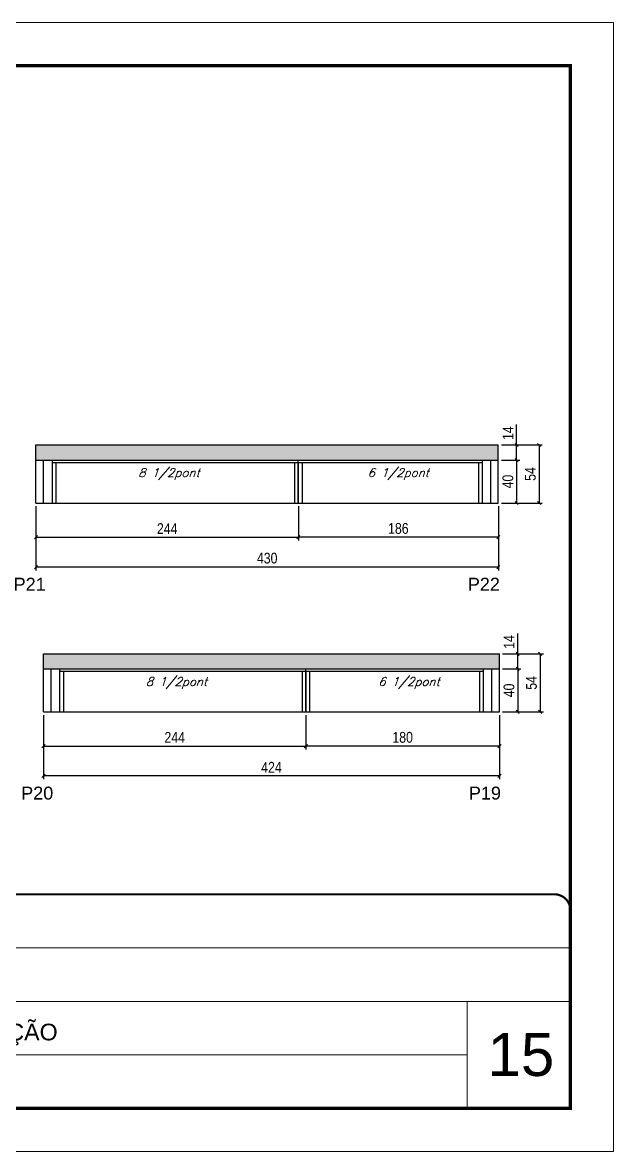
# Model space of a CAD drawing. Header units: millimetres. Extents: x 2921 to 9246, y 316 to 11751.
# Drawn here: x 7027 to 7576, y 6059 to 7109 of the extents above; entities that cross this region are included whole.
import ezdxf

# ---------------------------------------------------------------- set-up
doc = ezdxf.new("R2010")
doc.units = ezdxf.units.MM
doc.linetypes.add('CONTINUO', pattern=[0])
doc.linetypes.add('DASHED', pattern=[0.75, 0.5, -0.25])
for name, color, linetype in [('1', 3, 'Continuous'), ('5', 5, 'Continuous'), ('COTA', 241, 'Continuous'), ('Painéis', 200, 'Continuous'), ('SARR_2.2x7', 40, 'Continuous'), ('SARR_3.5x7', 81, 'Continuous'), ('texto', 7, 'Continuous')]:
    doc.layers.add(name, color=color, linetype=linetype)
for name, color, linetype, lineweight in [('CARIMBO', 255, 'Continuous', 9), ('Folhas', 255, 'Continuous', 9), ('SARRAFO DE PRESSAO', 251, 'DASHED', 9)]:
    doc.layers.add(name, color=color, linetype=linetype, lineweight=lineweight)
doc.styles.add('arial', font='arial.ttf')
doc.styles.add('COTA TECNICA', font='techl___.ttf', dxfattribs={"height": 10})
doc.styles.add('Romans', font='romans.shx')
doc.styles.get("Standard").update_dxf_attribs({"font": 'arial.ttf'})
doc.dimstyles.new('PAINEL', dxfattribs={"dimtxt": 10, "dimasz": 3, "dimexe": 3, "dimexo": 3, "dimgap": 3, "dimtad": 1, "dimdec": 1, "dimzin": 12, "dimdsep": 46, "dimtxsty": 'COTA TECNICA', "dimblk1": 'OBLIQUE', "dimblk2": 'OBLIQUE', "dimsah": 1, "dimcen": 0.9, "dimclrd": 4, "dimclre": 4, "dimclrt": 240, "dimadec": 1, "dimazin": 3, "dimtfac": 1, "dimtdec": 1, "dimtmove": 0, "dimatfit": 3, "dimfxl": 1, "dimtolj": 1, "dimtzin": 12, "dimarcsym": 0})

# ---------------------------------------------------------------- blocks, each defined once
blk = doc.blocks.new('9999999999')
at = {"color": 30, "linetype": 'CONTINUO'}
for p, q in [((98564.6, 34379.6), (99584, 34379.6)), ((98564.6, 34329.8), (99488, 34329.8)), ((99584, 34329.8), (99488, 34329.8)), ((99488, 34329.8), (99488, 34230.2)), ((98564.6, 34280), (99488, 34280))]:
    blk.add_line(p, q, dxfattribs=at)
at = {"color": 30, "linetype": 'CONTINUO', "const_width": 2}
blk.add_lwpolyline([(99584, 34230.2), (99584, 34414.4, 0.414214), (99569, 34429.4), (98229, 34429.4, 0.414214), (98214, 34414.4), (98214, 34245.2, 0.414214), (98229, 34230.2), (99584, 34230.2)], format="xyb", dxfattribs=at)
at = {"layer": 'Folhas'}
blk.add_lwpolyline([(98139, 34190.2), (99624, 34190.2), (99624, 35240.2), (98139, 35240.2)], close=True, dxfattribs=at)
at = {"layer": 'Folhas', "color": 30, "const_width": 3}
blk.add_lwpolyline([(98214, 34230.2), (99584, 34230.2), (99584, 35200.2), (98214, 35200.2)], close=True, dxfattribs=at)
at = {"color": 7, "linetype": 'Continuous', "ltscale": 5, "style": 'arial'}
blk.add_text('1° SUBSOLO - PROJEÇÃO', height=15.483, dxfattribs=at).set_placement((98837.7, 34293.5))
blk = doc.blocks.new('_Oblique')
at = {"layer": '1', "color": 0, "lineweight": -2}
blk.add_line((-0.5, -0.5), (0.5, 0.5), dxfattribs=at)
blk = doc.blocks.new('*D112')
at = {"layer": 'COTA', "color": 4, "linetype": 'ByBlock', "lineweight": -2, "transparency": 16777216}
for p, q in [((7039.1, 6658.9), (7039.1, 6627.1)), ((7283.1, 6658.9), (7283.1, 6627.1)), ((7039.1, 6630.1), (7283.1, 6630.1))]:
    blk.add_line(p, q, dxfattribs=at)
at = {"layer": 'Defpoints', "color": 0, "linetype": 'ByBlock', "transparency": 16777216}
for p in [(7039.1, 6661.9), (7283.1, 6661.9), (7283.1, 6630.1)]:
    blk.add_point(p, dxfattribs=at)
at = {"layer": 'COTA', "color": 4, "linetype": 'ByBlock', "lineweight": -2, "transparency": 16777216, "xscale": 3, "yscale": 3, "zscale": 3, "rotation": 180}
blk.add_blockref('_Oblique', (7039.1, 6630.1), dxfattribs=at)
at = {"layer": 'COTA', "color": 4, "linetype": 'ByBlock', "lineweight": -2, "transparency": 16777216, "xscale": 3, "yscale": 3, "zscale": 3}
blk.add_blockref('_Oblique', (7283.1, 6630.1), dxfattribs=at)
at = {"layer": 'COTA', "color": 240, "linetype": 'ByBlock', "transparency": 16777216, "insert": (7161.1, 6638.1), "char_height": 10, "width": 165.595, "attachment_point": 5, "style": 'COTA TECNICA'}
blk.add_mtext('\\A1;244 ', dxfattribs=at)
blk = doc.blocks.new('*D113')
at = {"layer": 'COTA', "color": 4, "lineweight": -2, "transparency": 16777216}
for p, q in [((7283.1, 6658.9), (7283.1, 6627.1)), ((7469.1, 6658.9), (7469.1, 6627.1)), ((7469.1, 6630.1), (7283.1, 6630.1))]:
    blk.add_line(p, q, dxfattribs=at)
at = {"layer": 'Defpoints', "color": 0, "transparency": 16777216}
for p in [(7283.1, 6661.9), (7469.1, 6661.9), (7283.1, 6630.1)]:
    blk.add_point(p, dxfattribs=at)
at = {"layer": 'COTA', "color": 4, "lineweight": -2, "transparency": 16777216, "xscale": 3, "yscale": 3, "zscale": 3, "rotation": 180}
blk.add_blockref('_Oblique', (7283.1, 6630.1), dxfattribs=at)
at = {"layer": 'COTA', "color": 4, "lineweight": -2, "transparency": 16777216, "xscale": 3, "yscale": 3, "zscale": 3}
blk.add_blockref('_Oblique', (7469.1, 6630.1), dxfattribs=at)
at = {"layer": 'COTA', "color": 240, "transparency": 16777216, "insert": (7376.1, 6638.2), "char_height": 10, "attachment_point": 5, "style": 'COTA TECNICA'}
blk.add_mtext('\\A1;186', dxfattribs=at)
blk = doc.blocks.new('*D114')
at = {"layer": 'Defpoints', "color": 0, "transparency": 16777216}
for p in [(7469.1, 6661.9), (7039.1, 6630.1), (7039.1, 6602.3)]:
    blk.add_point(p, dxfattribs=at)
at = {"layer": 'Painéis', "color": 4, "lineweight": -2, "transparency": 16777216}
for p, q in [((7469.1, 6658.9), (7469.1, 6599.3)), ((7039.1, 6627.1), (7039.1, 6599.3)), ((7469.1, 6602.3), (7039.1, 6602.3))]:
    blk.add_line(p, q, dxfattribs=at)
at = {"layer": 'Painéis', "color": 4, "lineweight": -2, "transparency": 16777216, "xscale": 3, "yscale": 3, "zscale": 3, "rotation": 180}
blk.add_blockref('_Oblique', (7039.1, 6602.3), dxfattribs=at)
at = {"layer": 'Painéis', "color": 4, "lineweight": -2, "transparency": 16777216, "xscale": 3, "yscale": 3, "zscale": 3}
blk.add_blockref('_Oblique', (7469.1, 6602.3), dxfattribs=at)
at = {"layer": 'Painéis', "color": 240, "lineweight": 5, "transparency": 16777216, "insert": (7254.1, 6610.6), "char_height": 10, "attachment_point": 5, "style": 'COTA TECNICA'}
blk.add_mtext('\\A1;430', dxfattribs=at)
blk = doc.blocks.new('*D900')
at = {"layer": 'Defpoints', "color": 0, "transparency": 16777216}
for p in [(7469.1, 6701.9), (7469.1, 6661.9), (7486.1, 6661.9)]:
    blk.add_point(p, dxfattribs=at)
at = {"layer": 'Painéis', "color": 4, "lineweight": -2, "transparency": 16777216}
for p, q in [((7472.1, 6701.9), (7489.1, 6701.9)), ((7486.1, 6701.9), (7486.1, 6661.9)), ((7472.1, 6661.9), (7489.1, 6661.9))]:
    blk.add_line(p, q, dxfattribs=at)
at = {"layer": 'Painéis', "color": 4, "lineweight": -2, "transparency": 16777216, "xscale": 3, "yscale": 3, "zscale": 3}
for p, rotation in [((7486.1, 6701.9), 90), ((7486.1, 6661.9), 270)]:
    blk.add_blockref('_Oblique', p, dxfattribs=dict(at, rotation=rotation))
at = {"layer": 'Painéis', "color": 240, "lineweight": 5, "transparency": 16777216, "insert": (7478, 6681.9), "char_height": 10, "attachment_point": 5, "rotation": 90, "style": 'COTA TECNICA'}
blk.add_mtext('\\A1;40', dxfattribs=at)
blk = doc.blocks.new('*D901')
at = {"layer": 'Defpoints', "color": 0, "transparency": 16777216}
for p in [(7469.1, 6715.9), (7486.1, 6715.9), (7469.1, 6701.9)]:
    blk.add_point(p, dxfattribs=at)
at = {"layer": 'Painéis', "color": 4, "lineweight": -2, "transparency": 16777216}
for p, q in [((7486.1, 6715.9), (7486.1, 6735)), ((7472.1, 6715.9), (7489.1, 6715.9)), ((7486.1, 6701.9), (7486.1, 6715.9)), ((7472.1, 6701.9), (7489.1, 6701.9))]:
    blk.add_line(p, q, dxfattribs=at)
at = {"layer": 'Painéis', "color": 4, "lineweight": -2, "transparency": 16777216, "xscale": 3, "yscale": 3, "zscale": 3}
for p, rotation in [((7486.1, 6715.9), 90), ((7486.1, 6701.9), 270)]:
    blk.add_blockref('_Oblique', p, dxfattribs=dict(at, rotation=rotation))
at = {"layer": 'Painéis', "color": 240, "lineweight": 5, "transparency": 16777216, "insert": (7478.1, 6726.9), "char_height": 10, "attachment_point": 5, "rotation": 90, "style": 'COTA TECNICA'}
blk.add_mtext('\\A1;14', dxfattribs=at)
blk = doc.blocks.new('*D902')
at = {"layer": 'Defpoints', "color": 0, "transparency": 16777216}
for p in [(7469.1, 6715.9), (7469.1, 6661.9), (7507, 6661.9)]:
    blk.add_point(p, dxfattribs=at)
at = {"layer": 'Painéis', "color": 4, "lineweight": -2, "transparency": 16777216}
for p, q in [((7472.1, 6715.9), (7510, 6715.9)), ((7507, 6715.9), (7507, 6661.9)), ((7472.1, 6661.9), (7510, 6661.9))]:
    blk.add_line(p, q, dxfattribs=at)
at = {"layer": 'Painéis', "color": 4, "lineweight": -2, "transparency": 16777216, "xscale": 3, "yscale": 3, "zscale": 3}
for p, rotation in [((7507, 6715.9), 90), ((7507, 6661.9), 270)]:
    blk.add_blockref('_Oblique', p, dxfattribs=dict(at, rotation=rotation))
at = {"layer": 'Painéis', "color": 240, "lineweight": 5, "transparency": 16777216, "insert": (7498.9, 6688.9), "char_height": 10, "attachment_point": 5, "rotation": 90, "style": 'COTA TECNICA'}
blk.add_mtext('\\A1;54', dxfattribs=at)
blk = doc.blocks.new('*D100')
at = {"layer": 'COTA', "color": 4, "linetype": 'ByBlock', "lineweight": -2, "transparency": 16777216}
for p, q in [((7046.1, 6464.6), (7046.1, 6432.8)), ((7290.1, 6464.6), (7290.1, 6432.8)), ((7046.1, 6435.8), (7290.1, 6435.8))]:
    blk.add_line(p, q, dxfattribs=at)
at = {"layer": 'Defpoints', "color": 0, "linetype": 'ByBlock', "transparency": 16777216}
for p in [(7046.1, 6467.6), (7290.1, 6467.6), (7290.1, 6435.8)]:
    blk.add_point(p, dxfattribs=at)
at = {"layer": 'COTA', "color": 4, "linetype": 'ByBlock', "lineweight": -2, "transparency": 16777216, "xscale": 3, "yscale": 3, "zscale": 3, "rotation": 180}
blk.add_blockref('_Oblique', (7046.1, 6435.8), dxfattribs=at)
at = {"layer": 'COTA', "color": 4, "linetype": 'ByBlock', "lineweight": -2, "transparency": 16777216, "xscale": 3, "yscale": 3, "zscale": 3}
blk.add_blockref('_Oblique', (7290.1, 6435.8), dxfattribs=at)
at = {"layer": 'COTA', "color": 240, "linetype": 'ByBlock', "transparency": 16777216, "insert": (7168.1, 6443.9), "char_height": 10, "width": 165.595, "attachment_point": 5, "style": 'COTA TECNICA'}
blk.add_mtext('\\A1;244 ', dxfattribs=at)
blk = doc.blocks.new('*D101')
at = {"layer": 'COTA', "color": 4, "lineweight": -2, "transparency": 16777216}
for p, q in [((7290.1, 6464.6), (7290.1, 6432.8)), ((7470.1, 6464.6), (7470.1, 6432.8)), ((7470.1, 6435.8), (7290.1, 6435.8))]:
    blk.add_line(p, q, dxfattribs=at)
at = {"layer": 'Defpoints', "color": 0, "transparency": 16777216}
for p in [(7290.1, 6467.6), (7470.1, 6467.6), (7290.1, 6435.8)]:
    blk.add_point(p, dxfattribs=at)
at = {"layer": 'COTA', "color": 4, "lineweight": -2, "transparency": 16777216, "xscale": 3, "yscale": 3, "zscale": 3, "rotation": 180}
blk.add_blockref('_Oblique', (7290.1, 6435.8), dxfattribs=at)
at = {"layer": 'COTA', "color": 4, "lineweight": -2, "transparency": 16777216, "xscale": 3, "yscale": 3, "zscale": 3}
blk.add_blockref('_Oblique', (7470.1, 6435.8), dxfattribs=at)
at = {"layer": 'COTA', "color": 240, "transparency": 16777216, "insert": (7380.1, 6443.9), "char_height": 10, "attachment_point": 5, "style": 'COTA TECNICA'}
blk.add_mtext('\\A1;180', dxfattribs=at)
blk = doc.blocks.new('*D102')
at = {"layer": 'Defpoints', "color": 0, "transparency": 16777216}
for p in [(7470.1, 6467.6), (7046.1, 6435.8), (7046.1, 6408.1)]:
    blk.add_point(p, dxfattribs=at)
at = {"layer": 'Painéis', "color": 4, "lineweight": -2, "transparency": 16777216}
for p, q in [((7470.1, 6464.6), (7470.1, 6405.1)), ((7046.1, 6432.8), (7046.1, 6405.1)), ((7470.1, 6408.1), (7046.1, 6408.1))]:
    blk.add_line(p, q, dxfattribs=at)
at = {"layer": 'Painéis', "color": 4, "lineweight": -2, "transparency": 16777216, "xscale": 3, "yscale": 3, "zscale": 3, "rotation": 180}
blk.add_blockref('_Oblique', (7046.1, 6408.1), dxfattribs=at)
at = {"layer": 'Painéis', "color": 4, "lineweight": -2, "transparency": 16777216, "xscale": 3, "yscale": 3, "zscale": 3}
blk.add_blockref('_Oblique', (7470.1, 6408.1), dxfattribs=at)
at = {"layer": 'Painéis', "color": 240, "lineweight": 5, "transparency": 16777216, "insert": (7258.1, 6416.1), "char_height": 10, "attachment_point": 5, "style": 'COTA TECNICA'}
blk.add_mtext('\\A1;424', dxfattribs=at)
blk = doc.blocks.new('*D891')
at = {"layer": 'Defpoints', "color": 0, "transparency": 16777216}
for p in [(7470.1, 6507.6), (7470.1, 6467.6), (7487.1, 6467.6)]:
    blk.add_point(p, dxfattribs=at)
at = {"layer": 'Painéis', "color": 4, "lineweight": -2, "transparency": 16777216}
for p, q in [((7473.1, 6507.6), (7490.1, 6507.6)), ((7487.1, 6507.6), (7487.1, 6467.6)), ((7473.1, 6467.6), (7490.1, 6467.6))]:
    blk.add_line(p, q, dxfattribs=at)
at = {"layer": 'Painéis', "color": 4, "lineweight": -2, "transparency": 16777216, "xscale": 3, "yscale": 3, "zscale": 3}
for p, rotation in [((7487.1, 6507.6), 90), ((7487.1, 6467.6), 270)]:
    blk.add_blockref('_Oblique', p, dxfattribs=dict(at, rotation=rotation))
at = {"layer": 'Painéis', "color": 240, "lineweight": 5, "transparency": 16777216, "insert": (7479, 6487.6), "char_height": 10, "attachment_point": 5, "rotation": 90, "style": 'COTA TECNICA'}
blk.add_mtext('\\A1;40', dxfattribs=at)
blk = doc.blocks.new('*D892')
at = {"layer": 'Defpoints', "color": 0, "transparency": 16777216}
for p in [(7470.1, 6521.6), (7487.1, 6521.6), (7470.1, 6507.6)]:
    blk.add_point(p, dxfattribs=at)
at = {"layer": 'Painéis', "color": 4, "lineweight": -2, "transparency": 16777216}
for p, q in [((7487.1, 6521.6), (7487.1, 6540.7)), ((7473.1, 6521.6), (7490.1, 6521.6)), ((7487.1, 6507.6), (7487.1, 6521.6)), ((7473.1, 6507.6), (7490.1, 6507.6))]:
    blk.add_line(p, q, dxfattribs=at)
at = {"layer": 'Painéis', "color": 4, "lineweight": -2, "transparency": 16777216, "xscale": 3, "yscale": 3, "zscale": 3}
for p, rotation in [((7487.1, 6521.6), 90), ((7487.1, 6507.6), 270)]:
    blk.add_blockref('_Oblique', p, dxfattribs=dict(at, rotation=rotation))
at = {"layer": 'Painéis', "color": 240, "lineweight": 5, "transparency": 16777216, "insert": (7479.1, 6532.7), "char_height": 10, "attachment_point": 5, "rotation": 90, "style": 'COTA TECNICA'}
blk.add_mtext('\\A1;14', dxfattribs=at)
blk = doc.blocks.new('*D893')
at = {"layer": 'Defpoints', "color": 0, "transparency": 16777216}
for p in [(7470.1, 6521.6), (7470.1, 6467.6), (7508, 6467.6)]:
    blk.add_point(p, dxfattribs=at)
at = {"layer": 'Painéis', "color": 4, "lineweight": -2, "transparency": 16777216}
for p, q in [((7473.1, 6521.6), (7511, 6521.6)), ((7508, 6521.6), (7508, 6467.6)), ((7473.1, 6467.6), (7511, 6467.6))]:
    blk.add_line(p, q, dxfattribs=at)
at = {"layer": 'Painéis', "color": 4, "lineweight": -2, "transparency": 16777216, "xscale": 3, "yscale": 3, "zscale": 3}
for p, rotation in [((7508, 6521.6), 90), ((7508, 6467.6), 270)]:
    blk.add_blockref('_Oblique', p, dxfattribs=dict(at, rotation=rotation))
at = {"layer": 'Painéis', "color": 240, "lineweight": 5, "transparency": 16777216, "insert": (7499.9, 6494.6), "char_height": 10, "attachment_point": 5, "rotation": 90, "style": 'COTA TECNICA'}
blk.add_mtext('\\A1;54', dxfattribs=at)

msp = doc.modelspace()

# ---------------------------------------------------------------- hatches: boundary and pattern name
at = {"layer": 'COTA', "linetype": 'ByBlock'}
h = msp.add_hatch(dxfattribs=at)
h.set_pattern_fill('AR-CONC', color=256, scale=0.03)
h.set_pattern_definition([(50, (5474.3483, -9839.9423), (5.4655401, -0.4781726), [0.5715, -6.2865]), (355, (5474.3483, -9839.9423), (-1.0573026, 5.7317054), [0.4572, -5.0292175]), (100.451445, (5474.804, -9839.982), (4.4082374, 5.2535326), [0.4857003, -5.3427073]), (46.1842, (5474.348, -9838.4183), (8.1323712, -1.2612698), [0.85725, -9.42975]), (96.63556, (5475.026, -9838.5234), (7.122124, 7.4227837), [0.7285507, -8.0140682]), (351.18415, (5474.348, -9838.418), (7.122124, 7.4227837), [0.685799, -7.543792]), (21, (5475.1103, -9838.7993), (4.5484317, -3.067956), [0.5715, -6.2865]), (326, (5475.1103, -9838.7993), (1.8540609, 5.525639), [0.4572, -5.0292]), (71.451445, (5475.4894, -9839.055), (6.4024926, 2.457683), [0.4857003, -5.3426981]), (37.5, (5474.3483, -9839.9423), (0.0926581, 2.53665117), [0, -4.96824, 0, -5.1054, 0, -5.04825]), (7.5, (5474.3483, -9839.9423), (2.00458988, 3.00541724), [0, -2.91084, 0, -4.85394, 0, -1.92405]), (327.5, (5472.649, -9839.9423), (4.06771786, -0.17186232), [0, -1.905, 0, -5.9436, 0, -7.8867]), (317.5, (5471.887, -9839.9423), (4.44387544, 0.7627947), [0, -2.4765, 0, -3.94716, 0, -5.6007])])
h.paths.add_polyline_path([(7469.07, 6701.89), (7469.07, 6715.89), (7039.07, 6715.89), (7039.07, 6701.89)])
h = msp.add_hatch(dxfattribs=at)
h.set_pattern_fill('AR-CONC', color=256, scale=0.03)
h.set_pattern_definition([(50, (5481.3483, -10034.236), (5.4655401, -0.4781726), [0.5715, -6.2865]), (355, (5481.3483, -10034.236), (-1.0573026, 5.7317054), [0.4572, -5.0292175]), (100.451445, (5481.804, -10034.276), (4.4082374, 5.2535326), [0.4857003, -5.3427073]), (46.1842, (5481.348, -10032.712), (8.1323712, -1.2612698), [0.85725, -9.42975]), (96.63556, (5482.026, -10032.817), (7.122124, 7.4227837), [0.7285507, -8.0140682]), (351.18415, (5481.348, -10032.712), (7.122124, 7.4227837), [0.685799, -7.543792]), (21, (5482.1103, -10033.093), (4.5484317, -3.067956), [0.5715, -6.2865]), (326, (5482.1103, -10033.093), (1.8540609, 5.525639), [0.4572, -5.0292]), (71.451445, (5482.4894, -10033.349), (6.4024926, 2.457683), [0.4857003, -5.3426981]), (37.5, (5481.3483, -10034.2361), (0.0926581, 2.53665117), [0, -4.96824, 0, -5.1054, 0, -5.04825]), (7.5, (5481.3483, -10034.236), (2.00458988, 3.00541724), [0, -2.91084, 0, -4.85394, 0, -1.92405]), (327.5, (5479.649, -10034.2361), (4.06771786, -0.17186232), [0, -1.905, 0, -5.9436, 0, -7.8867]), (317.5, (5478.887, -10034.236), (4.44387544, 0.7627947), [0, -2.4765, 0, -3.94716, 0, -5.6007])])
h.paths.add_polyline_path([(7470.07, 6521.59), (7470.07, 6507.59), (7046.07, 6507.59), (7046.07, 6521.59)])

# ---------------------------------------------------------------- linework, layer by layer
for p, q in [((7039.07, 6715.89), (7469.07, 6715.89)), ((7039.07, 6701.89), (7039.07, 6715.89)), ((7469.07, 6701.89), (7469.07, 6715.89)), ((7046.07, 6521.59), (7470.07, 6521.59)), ((7046.07, 6507.59), (7046.07, 6521.59)), ((7470.07, 6507.59), (7470.07, 6521.59))]:
    msp.add_line(p, q, dxfattribs=at)
at = {"layer": 'Painéis', "linetype": 'ByBlock'}
for p, q in [((7039.07, 6701.89), (7469.07, 6701.89)), ((7039.07, 6661.89), (7039.07, 6701.89)), ((7283.07, 6661.89), (7283.07, 6701.89)), ((7039.07, 6661.89), (7469.07, 6661.89)), ((7046.07, 6507.59), (7470.07, 6507.59)), ((7046.07, 6467.59), (7046.07, 6507.59)), ((7290.07, 6467.59), (7290.07, 6507.59)), ((7046.07, 6467.59), (7470.07, 6467.59))]:
    msp.add_line(p, q, dxfattribs=at)
at = {"layer": 'Painéis'}
for p, q in [((7469.07, 6661.89), (7469.07, 6701.89)), ((7470.07, 6467.59), (7470.07, 6507.59))]:
    msp.add_line(p, q, dxfattribs=at)
at = {"layer": 'SARR_2.2x7', "linetype": 'Continuous'}
for p, q in [((7046.07, 6661.89), (7046.07, 6701.89)), ((7054.07, 6699.69), (7283.07, 6699.69)), ((7283.07, 6699.69), (7454.07, 6699.69)), ((7462.07, 6661.89), (7462.07, 6701.89)), ((7053.07, 6467.59), (7053.07, 6507.59)), ((7061.07, 6505.39), (7290.07, 6505.39)), ((7290.07, 6505.39), (7455.07, 6505.39)), ((7463.07, 6467.59), (7463.07, 6507.59))]:
    msp.add_line(p, q, dxfattribs=at)
at = {"layer": 'SARR_3.5x7'}
for p, q in [((7054.07, 6701.89), (7054.07, 6661.89)), ((7057.57, 6699.69), (7057.57, 6661.89)), ((7279.57, 6699.69), (7279.57, 6661.89)), ((7283.07, 6699.69), (7283.07, 6661.89)), ((7286.57, 6699.69), (7286.57, 6661.89)), ((7450.57, 6699.69), (7450.57, 6661.89)), ((7454.07, 6701.89), (7454.07, 6661.89)), ((7054.07, 6661.89), (7057.57, 6661.89)), ((7279.57, 6661.89), (7283.07, 6661.89)), ((7283.07, 6661.89), (7286.57, 6661.89)), ((7061.07, 6507.59), (7061.07, 6467.59)), ((7064.57, 6505.39), (7064.57, 6467.59)), ((7286.57, 6505.39), (7286.57, 6467.59)), ((7290.07, 6505.39), (7290.07, 6467.59)), ((7293.57, 6505.39), (7293.57, 6467.59)), ((7451.57, 6505.39), (7451.57, 6467.59)), ((7455.07, 6507.59), (7455.07, 6467.59)), ((7061.07, 6467.59), (7064.57, 6467.59)), ((7286.57, 6467.59), (7290.07, 6467.59)), ((7290.07, 6467.59), (7293.57, 6467.59))]:
    msp.add_line(p, q, dxfattribs=at)

# ---------------------------------------------------------------- block references
at = {"layer": 'SARRAFO DE PRESSAO', "color": 6, "linetype": 'ByBlock'}
msp.add_blockref('9999999999', (-92047.85, -28131.41), dxfattribs=at)

# ---------------------------------------------------------------- texts
at = {"layer": '5', "linetype": 'Continuous'}
for s, p in [('P21', (7018.32, 6580.38)), ('P22', (7440.73, 6580.38)), ('P20', (7025.32, 6386.09)), ('P19', (7441.73, 6386.09))]:
    msp.add_text(s, height=12, rotation=0.00004, dxfattribs=at).set_placement(p)
at = {"layer": 'CARIMBO', "style": 'arial'}
msp.add_text('15', height=40, dxfattribs=at).set_placement((7458.99, 6128.94))
at = {"layer": 'texto', "color": 2, "char_height": 8, "attachment_point": 5, "style": 'Romans'}
for s, insert in [('{\\Q19;\\C256;8 1/2pont}', (7162.75, 6688.8)), ('{\\Q19;\\C256;6 1/2pont}', (7375.99, 6688.8)), ('{\\Q19;\\C256;8 1/2pont}', (7169.75, 6494.51)), ('{\\Q19;\\C256;6 1/2pont}', (7385.99, 6494.51))]:
    msp.add_mtext(s, dxfattribs=dict(at, insert=insert))

# ---------------------------------------------------------------- dimensions: what is measured, and where the dimension line sits
at = {"layer": 'COTA', "linetype": 'ByBlock'}
for base, p1, p2, picture, middle in [((7283.07, 6630.07), (7039.07, 6661.89), (7283.07, 6661.89), '*D112', (7161.07, 6630.07)), ((7290.07, 6435.78), (7046.07, 6467.59), (7290.07, 6467.59), '*D100', (7168.07, 6435.78))]:
    dim = msp.add_linear_dim(base=base, p1=p1, p2=p2, text='<> ', dimstyle='PAINEL', dxfattribs=at)
    dim.commit()
    dim.dimension.update_dxf_attribs({"geometry": picture, "text_midpoint": middle, "dimtype": 160})
at = {"layer": 'COTA'}
for base, p1, p2, picture, middle in [((7283.07, 6630.07), (7469.07, 6661.89), (7283.07, 6661.89), '*D113', (7376.07, 6638.2)), ((7290.07, 6435.78), (7470.07, 6467.59), (7290.07, 6467.59), '*D101', (7380.07, 6443.9))]:
    dim = msp.add_linear_dim(base=base, p1=p1, p2=p2, dimstyle='PAINEL', dxfattribs=at)
    dim.commit()
    dim.dimension.update_dxf_attribs({"geometry": picture, "text_midpoint": middle})
at = {"layer": 'Painéis', "lineweight": 5}
for base, p1, p2, angle, picture, middle in [((7486.13, 6715.89), (7469.07, 6701.89), (7469.07, 6715.89), 90, '*D901', (7478.05, 6726.94)), ((7506.96, 6661.89), (7469.07, 6715.89), (7469.07, 6661.89), 90, '*D902', (7498.85, 6688.89)), ((7486.13, 6661.89), (7469.07, 6701.89), (7469.07, 6661.89), 90, '*D900', (7478.03, 6681.89)), ((7039.07, 6602.35), (7469.07, 6661.89), (7039.07, 6630.07), 180, '*D114', (7254.07, 6610.57)), ((7487.13, 6521.59), (7470.07, 6507.59), (7470.07, 6521.59), 90, '*D892', (7479.05, 6532.65)), ((7507.96, 6467.59), (7470.07, 6521.59), (7470.07, 6467.59), 90, '*D893', (7499.85, 6494.59)), ((7487.13, 6467.59), (7470.07, 6507.59), (7470.07, 6467.59), 90, '*D891', (7479.03, 6487.59)), ((7046.07, 6408.05), (7470.07, 6467.59), (7046.07, 6435.78), 180, '*D102', (7258.07, 6416.13))]:
    dim = msp.add_linear_dim(base=base, p1=p1, p2=p2, angle=angle, dimstyle='PAINEL', dxfattribs=at)
    dim.commit()
    dim.dimension.update_dxf_attribs({"geometry": picture, "text_midpoint": middle})

doc.saveas('drawing.dxf')
